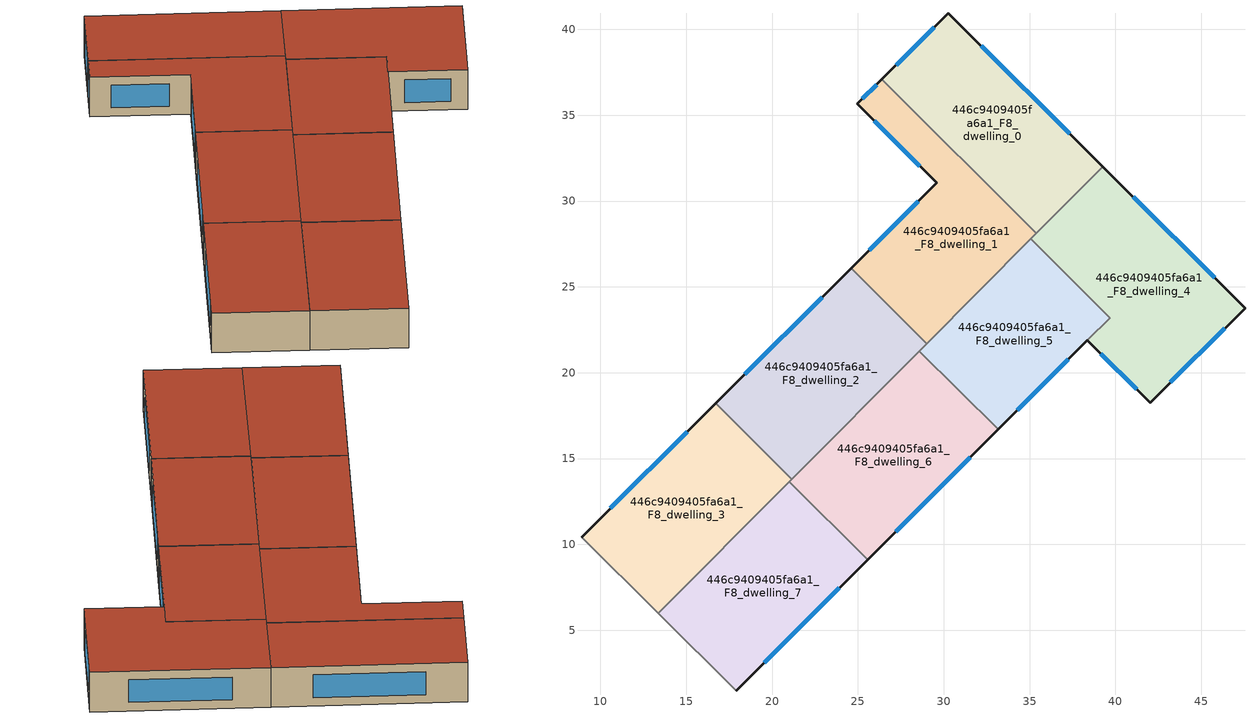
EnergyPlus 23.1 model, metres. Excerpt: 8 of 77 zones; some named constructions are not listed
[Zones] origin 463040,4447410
446c9409405fa6a1_F8_dwelling_0
 floor to 446c9409405fa6a1_F7_dwelling_0 (EU_floor_Construction): 39.26,32.01 35.4,28.13 26.39,37.09 30.26,40.95 z24
 wall outside (EU_wall_Construction): 39.26,32.01 30.26,40.95 26.39,37.09 z24:27
 wall to 446c9409405fa6a1_F8_dwelling_1 (EU_wall_Construction): 26.39,37.09 35.4,28.13 z24:27
 wall to 446c9409405fa6a1_F8_dwelling_4 (EU_wall_Construction): 35.4,28.13 39.26,32.01 z24:27
 window (EU_Window_Construction): 29.43,40.12 27.22,37.92 / 37.33,33.92 32.19,39.03 z24.64:26.36
 roof outside (EU_roof_Construction): 35.4,28.13 39.26,32.01 30.26,40.95 26.39,37.09 z27
446c9409405fa6a1_F8_dwelling_1
 floor to 446c9409405fa6a1_F7_dwelling_1 (EU_floor_Construction): 29.58,31.05 24.96,35.66 26.39,37.09 35.4,28.13 29,21.7 24.6,26.08 z24
 wall outside (EU_wall_Construction): 26.39,37.09 24.96,35.66 29.58,31.05 24.6,26.08 z24:27
 wall to 446c9409405fa6a1_F8_dwelling_2 (EU_wall_Construction): 24.6,26.08 29,21.7 z24:27
 wall to 446c9409405fa6a1_F8_dwelling_5 (EU_wall_Construction): 29,21.7 35.06,27.79 z24:27
 wall to 446c9409405fa6a1_F8_dwelling_4 (EU_wall_Construction): 35.07,27.79 35.4,28.13 z24:27
 window (EU_Window_Construction): 28.52,29.99 25.67,27.15 / 25.95,34.67 28.59,32.04 / 26.08,36.78 25.26,35.97 z24.64:26.36
 roof outside (EU_roof_Construction): 29,21.7 35.4,28.13 26.39,37.09 24.96,35.66 29.58,31.05 24.6,26.08 z27
446c9409405fa6a1_F8_dwelling_2
 floor to 446c9409405fa6a1_F7_dwelling_2 (EU_floor_Construction): 29,21.7 21.16,13.81 16.72,18.22 24.6,26.08 z24
 wall outside (EU_wall_Construction): 24.6,26.08 16.72,18.22 z24:27
 wall to 446c9409405fa6a1_F8_dwelling_3 (EU_wall_Construction): 16.72,18.22 21.16,13.81 z24:27
 wall to 446c9409405fa6a1_F8_dwelling_6 (EU_wall_Construction): 21.16,13.81 28.57,21.26 z24:27
 wall to 446c9409405fa6a1_F8_dwelling_5 (EU_wall_Construction): 28.57,21.26 29,21.7 z24:27
 window (EU_Window_Construction): 22.91,24.4 18.41,19.91 z24.64:26.36
 roof outside (EU_roof_Construction): 21.16,13.81 29,21.7 24.6,26.08 16.72,18.22 z27
446c9409405fa6a1_F8_dwelling_3
 floor to 446c9409405fa6a1_F7_dwelling_3 (EU_floor_Construction): 21.16,13.81 13.37,5.97 8.9,10.42 16.72,18.22 z24
 wall outside (EU_wall_Construction): 16.72,18.22 8.9,10.42 z24:27
 wall adiabatic (EU_wall_Construction): 8.9,10.42 13.37,5.97 z24:27
 wall to 446c9409405fa6a1_F8_dwelling_7 (EU_wall_Construction): 13.37,5.97 20.99,13.64 z24:27
 wall to 446c9409405fa6a1_F8_dwelling_6 (EU_wall_Construction): 20.99,13.64 21.16,13.81 z24:27
 window (EU_Window_Construction): 15.04,16.55 10.57,12.09 z24.64:26.36
 roof outside (EU_roof_Construction): 13.37,5.97 21.16,13.81 16.72,18.22 8.9,10.42 z27
446c9409405fa6a1_F8_dwelling_4
 floor to 446c9409405fa6a1_F7_dwelling_4 (EU_floor_Construction): 47.55,23.76 42.02,18.25 38.37,21.89 39.68,23.2 35.07,27.79 39.26,32.01 z24
 wall outside (EU_wall_Construction): 38.37,21.89 42.02,18.25 47.55,23.76 39.26,32.01 z24:27
 wall to 446c9409405fa6a1_F8_dwelling_5 (EU_wall_Construction): 35.07,27.79 39.68,23.2 38.37,21.89 z24:27
 window (EU_Window_Construction): 45.77,25.53 41.03,30.24 / 43.2,19.43 46.36,22.58 / 39.15,21.11 41.24,19.03 z24.64:26.36
 roof outside (EU_roof_Construction): 47.55,23.76 39.26,32.01 35.07,27.79 39.68,23.2 38.37,21.89 42.02,18.25 z27
446c9409405fa6a1_F8_dwelling_5
 floor to 446c9409405fa6a1_F7_dwelling_5 (EU_floor_Construction): 39.68,23.2 33.17,16.7 28.57,21.26 35.07,27.79 z24
 wall outside (EU_wall_Construction): 33.17,16.7 38.37,21.89 z24:27
 wall to 446c9409405fa6a1_F8_dwelling_6 (EU_wall_Construction): 28.57,21.26 33.17,16.7 z24:27
 window (EU_Window_Construction): 34.28,17.81 37.25,20.77 z24.64:26.36
 roof outside (EU_roof_Construction): 39.68,23.2 35.07,27.79 28.57,21.26 33.17,16.7 z27
446c9409405fa6a1_F8_dwelling_6
 floor to 446c9409405fa6a1_F7_dwelling_6 (EU_floor_Construction): 33.17,16.7 25.56,9.1 20.99,13.64 28.57,21.26 z24
 wall outside (EU_wall_Construction): 25.56,9.1 33.17,16.7 z24:27
 wall to 446c9409405fa6a1_F8_dwelling_7 (EU_wall_Construction): 20.99,13.64 25.56,9.1 z24:27
 window (EU_Window_Construction): 27.19,10.73 31.54,15.07 z24.64:26.36
 roof outside (EU_roof_Construction): 33.17,16.7 28.57,21.26 20.99,13.64 25.56,9.1 z27
446c9409405fa6a1_F8_dwelling_7
 floor to 446c9409405fa6a1_F7_dwelling_7 (EU_floor_Construction): 25.56,9.1 17.9,1.46 13.37,5.97 20.99,13.64 z24
 wall outside (EU_wall_Construction): 17.9,1.46 25.56,9.1 z24:27
 wall adiabatic (EU_wall_Construction): 13.37,5.97 17.9,1.46 z24:27
 window (EU_Window_Construction): 19.54,3.1 23.92,7.47 z24.64:26.36
 roof outside (EU_roof_Construction): 25.56,9.1 20.99,13.64 13.37,5.97 17.9,1.46 z27
[SCHEDULE:FILE] Column Number=1; Rows to Skip at Top=0; Number of Hours of Data=8760; Column Separator=Comma; Interpolate to Timestep=No; Minutes per Item=60; Adjust Schedule for Daylight Savings=Yes
Name | File
EU_Step8_GainSchedule_446c9409405fa6a1_F1_dwelling_8_f000 | ../../schedules/446c9409405fa6a1/446c9409405fa6a1_F1_dwelling_8_f000_gain.csv
EU_Step8_GainSchedule_446c9409405fa6a1_F2_dwelling_0_f000 | ../../schedules/446c9409405fa6a1/446c9409405fa6a1_F2_dwelling_0_f000_gain.csv
EU_Step8_GainSchedule_446c9409405fa6a1_F2_dwelling_1_f000 | ../../schedules/446c9409405fa6a1/446c9409405fa6a1_F2_dwelling_1_f000_gain.csv
EU_Step8_GainSchedule_446c9409405fa6a1_F2_dwelling_2_f000 | ../../schedules/446c9409405fa6a1/446c9409405fa6a1_F2_dwelling_2_f000_gain.csv
EU_Step8_GainSchedule_446c9409405fa6a1_F2_dwelling_3_f000 | ../../schedules/446c9409405fa6a1/446c9409405fa6a1_F2_dwelling_3_f000_gain.csv
EU_Step8_GainSchedule_446c9409405fa6a1_F2_dwelling_4_f000 | ../../schedules/446c9409405fa6a1/446c9409405fa6a1_F2_dwelling_4_f000_gain.csv
EU_Step8_GainSchedule_446c9409405fa6a1_F2_dwelling_5_f000 | ../../schedules/446c9409405fa6a1/446c9409405fa6a1_F2_dwelling_5_f000_gain.csv
EU_Step8_GainSchedule_446c9409405fa6a1_F2_dwelling_6_f000 | ../../schedules/446c9409405fa6a1/446c9409405fa6a1_F2_dwelling_6_f000_gain.csv
EU_Step8_GainSchedule_446c9409405fa6a1_F2_dwelling_7_f000 | ../../schedules/446c9409405fa6a1/446c9409405fa6a1_F2_dwelling_7_f000_gain.csv
EU_Step8_GainSchedule_446c9409405fa6a1_F2_dwelling_8_f000 | ../../schedules/446c9409405fa6a1/446c9409405fa6a1_F2_dwelling_8_f000_gain.csv
EU_Step8_GainSchedule_446c9409405fa6a1_F3_dwelling_0_f000 | ../../schedules/446c9409405fa6a1/446c9409405fa6a1_F3_dwelling_0_f000_gain.csv
EU_Step8_GainSchedule_446c9409405fa6a1_F3_dwelling_1_f000 | ../../schedules/446c9409405fa6a1/446c9409405fa6a1_F3_dwelling_1_f000_gain.csv
EU_Step8_GainSchedule_446c9409405fa6a1_F3_dwelling_2_f000 | ../../schedules/446c9409405fa6a1/446c9409405fa6a1_F3_dwelling_2_f000_gain.csv
EU_Step8_GainSchedule_446c9409405fa6a1_F3_dwelling_3_f000 | ../../schedules/446c9409405fa6a1/446c9409405fa6a1_F3_dwelling_3_f000_gain.csv
EU_Step8_GainSchedule_446c9409405fa6a1_F3_dwelling_4_f000 | ../../schedules/446c9409405fa6a1/446c9409405fa6a1_F3_dwelling_4_f000_gain.csv
EU_Step8_GainSchedule_446c9409405fa6a1_F3_dwelling_5_f000 | ../../schedules/446c9409405fa6a1/446c9409405fa6a1_F3_dwelling_5_f000_gain.csv
EU_Step8_GainSchedule_446c9409405fa6a1_F3_dwelling_6_f000 | ../../schedules/446c9409405fa6a1/446c9409405fa6a1_F3_dwelling_6_f000_gain.csv
EU_Step8_GainSchedule_446c9409405fa6a1_F3_dwelling_7_f000 | ../../schedules/446c9409405fa6a1/446c9409405fa6a1_F3_dwelling_7_f000_gain.csv
EU_Step8_GainSchedule_446c9409405fa6a1_F3_dwelling_8_f000 | ../../schedules/446c9409405fa6a1/446c9409405fa6a1_F3_dwelling_8_f000_gain.csv
